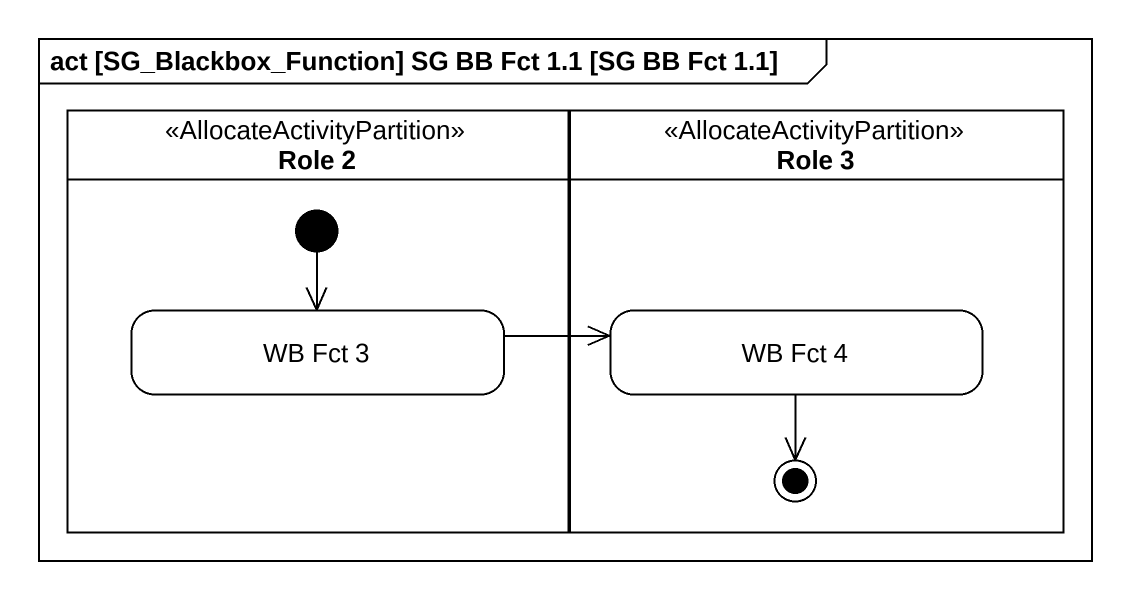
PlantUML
@startuml
mainframe act [SG_Blackbox_Function] SG BB Fct 1.1 [SG BB Fct 1.1]
hide empty description
state "Role 2" as Role_2 <<AllocateActivityPartition>> {
  state "WB Fct 3" as WB_Fct_3
  [*] --> WB_Fct_3
}
state "Role 3" as Role_3 <<AllocateActivityPartition>> {
  state "WB Fct 4" as WB_Fct_4
  WB_Fct_4 --> [*]
}
WB_Fct_3 -right-> WB_Fct_4
@enduml
